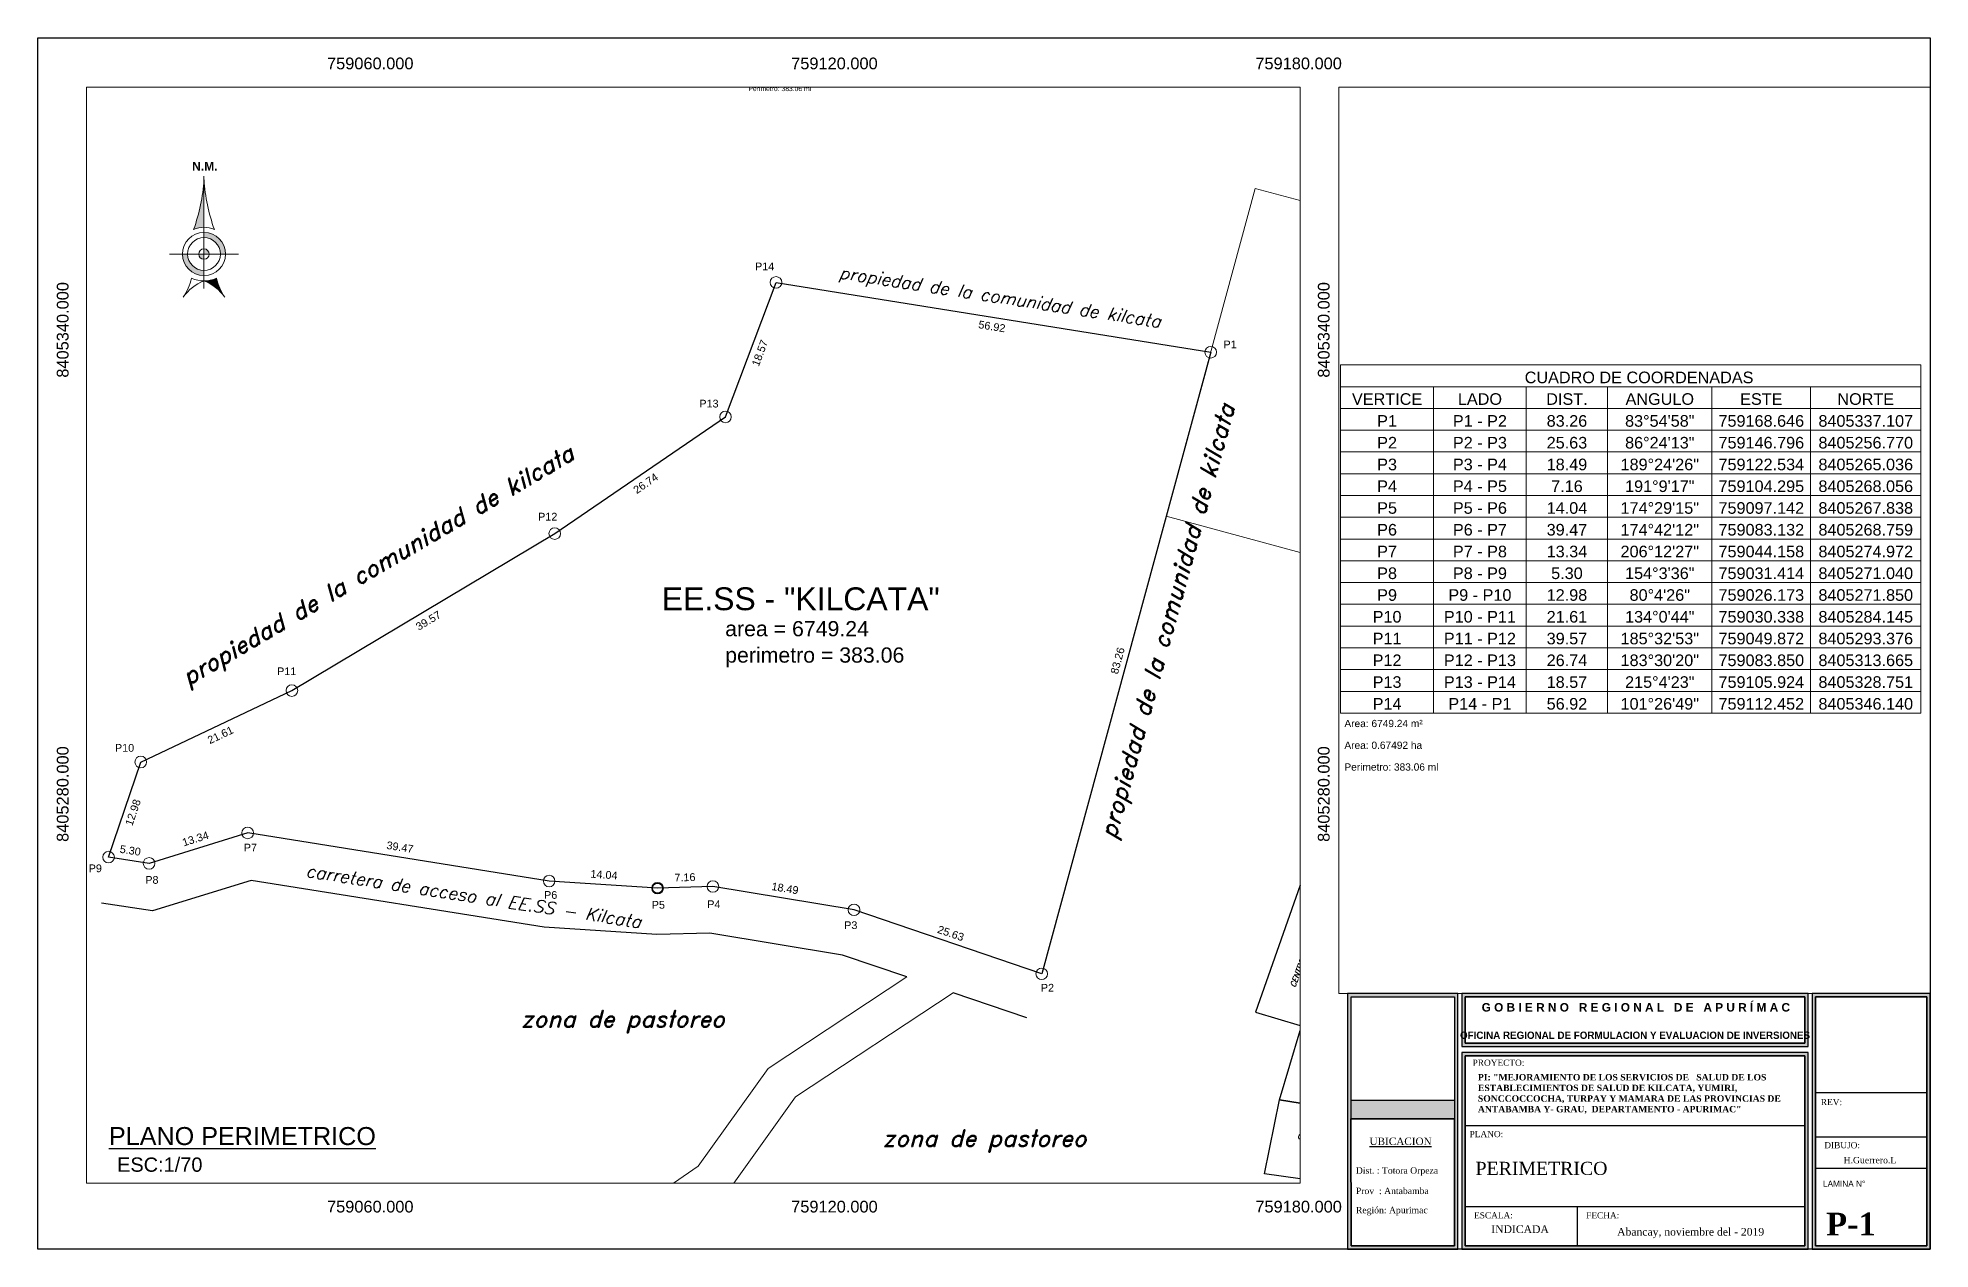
# Paper-space layout 'Layout1' of a CAD drawing. Header units: metres. Extents: x 0 to 408, y 0 to 261.
# The model-space entities are those that its viewports show. They can reach past a viewport. Long polylines and large blocks are cut down to what shows.
import ezdxf
from ezdxf.enums import TextEntityAlignment as Align

# ---------------------------------------------------------------- set-up
doc = ezdxf.new("R2010")
doc.units = ezdxf.units.M
doc.linetypes.add('$AUDIT_BAD_LTYPE1', pattern=[0])
doc.linetypes.add('$RECOVER_090125203647-5', pattern=[0])
for name, color, linetype in [('$AUDIT-BAD-LAYER', 7, 'Continuous'), ('GRILLA', 220, 'Continuous'), ('NOMBRE', 40, 'Continuous'), ('TEXTOS-CHICOS-03', 3, 'Continuous')]:
    doc.layers.add(name, color=color, linetype=linetype)
for name, color, linetype, lineweight in [('0_Pen_No__1', 7, 'Continuous', 13), ('2D Drafting - General_Pen_No__1', 7, 'Continuous', 13), ('CALLE', 7, '$RECOVER_090125203647-5', 15), ('COTAS', 40, 'Continuous', 5), ('CUADROS', 9, 'Continuous', 20), ('Pavimento', 8, 'Continuous', 13), ('PERFIL', 150, 'Continuous', 9), ('PLUMA 02', 51, 'Continuous', 20), ('Texto_Pen_No__21', 7, 'Continuous', 35)]:
    doc.layers.add(name, color=color, linetype=linetype, lineweight=lineweight)
doc.layers.add('2D Drafting - General_Pen_No__102', color=7, linetype='Continuous', lineweight=13, true_color=0xcccccc)
doc.layers.add('TEXTOS-GRANDES-06', color=6, linetype='Continuous', lineweight=25, plot=False)
doc.styles.add('ambiente', font='romand.shx', dxfattribs={"oblique": 15})
doc.styles.add('ARIAL', font='arial.ttf')
doc.styles.add('Arial Negrita', font='')
doc.styles.add('COTAS', font='arial.ttf')
doc.styles.add('CUADROS', font='arial.ttf')
doc.styles.add('Dutch801 XBd BT', font='dutcheb.ttf', dxfattribs={"height": 0.2})
doc.styles.add('GENERATED_STYLE_7', font='GOTHIC.TTF')
doc.styles.get("Standard").update_dxf_attribs({"font": 'simplex.shx'})
doc.styles.get('Arial Negrita').set_extended_font_data('Arial', bold=True)
doc.dimstyles.new('GenDist', dxfattribs={"dimtxt": 1, "dimasz": 0.75, "dimexe": 0.18, "dimexo": 0.0625, "dimgap": 0.375, "dimtad": 2, "dimzin": 1, "dimdsep": 46, "dimtxsty": 'COTAS', "dimcen": 0.09, "dimse1": 1, "dimse2": 1, "dimsd1": 1, "dimsd2": 1, "dimadec": 0, "dimazin": 0, "dimtfac": 1, "dimtofl": 0, "dimtmove": 0, "dimatfit": 3, "dimfxl": 1, "dimtolj": 1, "dimtzin": 0, "dimarcsym": 0})

# ---------------------------------------------------------------- blocks, each defined once
blk = doc.blocks.new('N.M.5')
at = {"linetype": '$AUDIT_BAD_LTYPE1'}
for points in [[(0, 31.5, -0.071703), (-3, 17.15, -0.099699), (0, 17.75)], [(6, -2.5, -0.090274), (3.6, 2.98, -0.099699), (0, 2.25, -0.14892)]]:
    blk.add_hatch(color=256, dxfattribs=at).paths.add_polyline_path(points)
h = blk.add_hatch(color=256, dxfattribs=at)
h.paths.add_polyline_path([(4.75, 10), (6.25, 10, 0.414214), (0, 16.25), (0, 14.75, -0.414214)])
h.paths.add_polyline_path([(-4.75, 10), (-6.25, 10, 0.414214), (0, 3.75), (0, 5.25, -0.414214)])
h.paths.add_polyline_path([(0, 8.5), (0, 10), (-1.5, 10, 0.414214)], flags=17)
h.paths.add_polyline_path([(0, 10), (1.5, 10, 0.414214), (0, 11.5)], flags=17)
for p, q in [((0, 32.5), (0, 0)), ((-10, 10), (10, 10))]:
    blk.add_line(p, q, dxfattribs=at)
for radius in [6.25, 4.75, 1.5]:
    blk.add_circle((0, 10), radius, dxfattribs=at)
for centre, radius, start, end in [((-51.29, 34.73), 51.39, 339.9927, 356.3977), ((51.29, 34.73), 51.39, 183.6023, 200.0073), ((0, 10), 7.75, 67.226, 112.774), ((-19.84, 6.83), 16.69, 326.0129, 346.6463), ((4.8, -9.97), 13.13, 111.427, 145.3079), ((0, 11.55), 9.3, 247.226, 292.774), ((-4.8, -9.97), 13.13, 34.6921, 68.573), ((19.84, 6.83), 16.69, 193.3537, 213.9871)]:
    blk.add_arc(centre, radius, start, end, dxfattribs=at)
at = {"linetype": '$AUDIT_BAD_LTYPE1', "style": 'Arial Negrita'}
blk.add_text('N.M.', height=2.5, dxfattribs=at).set_placement((0.24, 35.4), align=Align.MIDDLE)
blk = doc.blocks.new('*D59')
at = {"layer": 'Defpoints', "color": 0, "transparency": 16777216}
for p in [(759168.65, 8405337.11), (759146.54, 8405256.84), (759146.8, 8405256.77)]:
    blk.add_point(p, dxfattribs=at)
at = {"layer": 'COTAS', "color": 0, "transparency": 16777216, "insert": (759156.61, 8405297.24), "char_height": 1, "attachment_point": 5, "rotation": 74.7848, "style": 'COTAS'}
blk.add_mtext('\\A1;83.26', dxfattribs=at)
blk = doc.blocks.new('*D60')
at = {"layer": 'Defpoints', "color": 0, "transparency": 16777216}
for p in [(759122.53, 8405265.04), (759122.62, 8405265.29), (759146.8, 8405256.77)]:
    blk.add_point(p, dxfattribs=at)
at = {"layer": 'COTAS', "color": 0, "transparency": 16777216, "insert": (759135.04, 8405262), "char_height": 1, "attachment_point": 5, "rotation": 341.1885, "style": 'COTAS'}
blk.add_mtext('\\A1;25.63', dxfattribs=at)
blk = doc.blocks.new('*D61')
at = {"layer": 'Defpoints', "color": 0, "transparency": 16777216}
for p in [(759104.3, 8405268.06), (759104.36, 8405268.45), (759122.53, 8405265.04)]:
    blk.add_point(p, dxfattribs=at)
at = {"layer": 'COTAS', "color": 0, "transparency": 16777216, "insert": (759113.62, 8405267.81), "char_height": 1, "attachment_point": 5, "rotation": 350.5957, "style": 'COTAS'}
blk.add_mtext('\\A1;18.49', dxfattribs=at)
blk = doc.blocks.new('*D62')
at = {"layer": 'Defpoints', "color": 0, "transparency": 16777216}
for p in [(759097.13, 8405268.24), (759097.14, 8405267.84), (759104.3, 8405268.06)]:
    blk.add_point(p, dxfattribs=at)
at = {"layer": 'COTAS', "color": 0, "transparency": 16777216, "insert": (759100.68, 8405269.23), "char_height": 1, "attachment_point": 5, "rotation": 1.7505, "style": 'COTAS'}
blk.add_mtext('\\A1;7.16', dxfattribs=at)
blk = doc.blocks.new('*D63')
at = {"layer": 'Defpoints', "color": 0, "transparency": 16777216}
for p in [(759083.13, 8405268.76), (759083.16, 8405269.16), (759097.14, 8405267.84)]:
    blk.add_point(p, dxfattribs=at)
at = {"layer": 'COTAS', "color": 0, "transparency": 16777216, "insert": (759090.22, 8405269.58), "char_height": 1, "attachment_point": 5, "rotation": 356.2381, "style": 'COTAS'}
blk.add_mtext('\\A1;14.04', dxfattribs=at)
blk = doc.blocks.new('*D64')
at = {"layer": 'Defpoints', "color": 0, "transparency": 16777216}
for p in [(759044.16, 8405274.97), (759044.22, 8405275.37), (759083.13, 8405268.76)]:
    blk.add_point(p, dxfattribs=at)
at = {"layer": 'COTAS', "color": 0, "transparency": 16777216, "insert": (759063.85, 8405273.14), "char_height": 1, "attachment_point": 5, "rotation": 350.9415, "style": 'COTAS'}
blk.add_mtext('\\A1;39.47', dxfattribs=at)
blk = doc.blocks.new('*D65')
at = {"layer": 'Defpoints', "color": 0, "transparency": 16777216}
for p in [(759044.16, 8405274.97), (759031.3, 8405271.41), (759031.41, 8405271.04)]:
    blk.add_point(p, dxfattribs=at)
at = {"layer": 'COTAS', "color": 0, "transparency": 16777216, "insert": (759037.41, 8405274.22), "char_height": 1, "attachment_point": 5, "rotation": 17.1491, "style": 'COTAS'}
blk.add_mtext('\\A1;13.34', dxfattribs=at)
blk = doc.blocks.new('*D66')
at = {"layer": 'Defpoints', "color": 0, "transparency": 16777216}
for p in [(759026.17, 8405271.85), (759026.23, 8405272.24), (759031.41, 8405271.04)]:
    blk.add_point(p, dxfattribs=at)
at = {"layer": 'COTAS', "color": 0, "transparency": 16777216, "insert": (759028.99, 8405272.71), "char_height": 1, "attachment_point": 5, "rotation": 351.2091, "style": 'COTAS'}
blk.add_mtext('\\A1;5.30', dxfattribs=at)
blk = doc.blocks.new('*D67')
at = {"layer": 'Defpoints', "color": 0, "transparency": 16777216}
for p in [(759030.34, 8405284.14), (759030.58, 8405284.06), (759026.17, 8405271.85)]:
    blk.add_point(p, dxfattribs=at)
at = {"layer": 'COTAS', "color": 0, "transparency": 16777216, "insert": (759029.34, 8405277.63), "char_height": 1, "attachment_point": 5, "rotation": 71.2829, "style": 'COTAS'}
blk.add_mtext('\\A1;12.98', dxfattribs=at)
blk = doc.blocks.new('*D68')
at = {"layer": 'Defpoints', "color": 0, "transparency": 16777216}
for p in [(759049.87, 8405293.38), (759050.03, 8405293.04), (759030.34, 8405284.14)]:
    blk.add_point(p, dxfattribs=at)
at = {"layer": 'COTAS', "color": 0, "transparency": 16777216, "insert": (759040.64, 8405287.63), "char_height": 1, "attachment_point": 5, "rotation": 25.2952, "style": 'COTAS'}
blk.add_mtext('\\A1;21.61', dxfattribs=at)
blk = doc.blocks.new('*D69')
at = {"layer": 'Defpoints', "color": 0, "transparency": 16777216}
for p in [(759083.85, 8405313.67), (759084.05, 8405313.32), (759049.87, 8405293.38)]:
    blk.add_point(p, dxfattribs=at)
at = {"layer": 'COTAS', "color": 0, "transparency": 16777216, "insert": (759067.52, 8405302.42), "char_height": 1, "attachment_point": 5, "rotation": 30.8432, "style": 'COTAS'}
blk.add_mtext('\\A1;39.57', dxfattribs=at)
blk = doc.blocks.new('*D70')
at = {"layer": 'Defpoints', "color": 0, "transparency": 16777216}
for p in [(759105.92, 8405328.75), (759106.15, 8405328.42), (759083.85, 8405313.67)]:
    blk.add_point(p, dxfattribs=at)
at = {"layer": 'COTAS', "color": 0, "transparency": 16777216, "insert": (759095.61, 8405320.15), "char_height": 1, "attachment_point": 5, "rotation": 34.3487, "style": 'COTAS'}
blk.add_mtext('\\A1;26.74', dxfattribs=at)
blk = doc.blocks.new('*D71')
at = {"layer": 'Defpoints', "color": 0, "transparency": 16777216}
for p in [(759112.45, 8405346.14), (759112.81, 8405346.01), (759105.92, 8405328.75)]:
    blk.add_point(p, dxfattribs=at)
at = {"layer": 'COTAS', "color": 0, "transparency": 16777216, "insert": (759110.37, 8405337), "char_height": 1, "attachment_point": 5, "rotation": 69.4218, "style": 'COTAS'}
blk.add_mtext('\\A1;18.57', dxfattribs=at)
blk = doc.blocks.new('*D72')
at = {"layer": 'Defpoints', "color": 0, "transparency": 16777216}
for p in [(759112.45, 8405346.14), (759168.6, 8405336.8), (759168.65, 8405337.11)]:
    blk.add_point(p, dxfattribs=at)
at = {"layer": 'COTAS', "color": 0, "transparency": 16777216, "insert": (759140.36, 8405340.44), "char_height": 1, "attachment_point": 5, "rotation": 350.8688, "style": 'COTAS'}
blk.add_mtext('\\A1;56.92', dxfattribs=at)
blk = doc.blocks.new('CC-Cuerpo')
at = {"layer": 'CUADROS'}
for p, q in [((0, 0), (0, 3.75)), ((0, 3.75), (100, 3.75)), ((16, 0), (16, 3.75)), ((32, 0), (32, 3.75)), ((46, 0), (46, 3.75)), ((64, 0), (64, 3.75)), ((81, 0), (81, 3.75)), ((100, 0), (100, 3.75)), ((0, 0), (100, 0))]:
    blk.add_line(p, q, dxfattribs=at)
at = {"layer": 'CUADROS', "style": 'CUADROS'}
for tag, p in [('V', (8, 0)), ('L', (24, 0)), ('D', (39, 0)), ('ANG', (55, 0)), ('X', (72.5, 0)), ('Y', (90.5, 0))]:
    blk.add_attdef(tag, text='', height=2, dxfattribs=at).set_placement(p, align=Align.BOTTOM_CENTER)

msp = doc.modelspace()

# ---------------------------------------------------------------- linework, layer by layer
at = {"elevation": 4219.33, "flags": 128}
msp.add_lwpolyline([(759168.646, 8405337.107), (759146.796, 8405256.77), (759122.534, 8405265.036), (759104.295, 8405268.056), (759097.142, 8405267.838), (759083.132, 8405268.759), (759044.158, 8405274.972), (759031.414, 8405271.04), (759026.173, 8405271.85), (759030.338, 8405284.145), (759049.872, 8405293.376), (759083.85, 8405313.665), (759105.924, 8405328.751), (759112.452, 8405346.14)], close=True, dxfattribs=at)
at = {"flags": 128}
for points in [[(759174.429, 8405251.794), (759181.648, 8405249.65), (759189.258, 8405272.253), (759182.234, 8405274.007)], [(759198.568, 8405264.047), (759228.82, 8405255.82), (759229.449, 8405249.43), (759228.177, 8405229.184), (759196.727, 8405234.877), (759197.255, 8405237.354), (759177.547, 8405240.472), (759180.384, 8405250.026), (759181.648, 8405249.65), (759181.648, 8405249.65), (759187.294, 8405266.418), (759188.627, 8405265.938), (759198.306, 8405263.247)], [(759177.547, 8405240.472), (759197.255, 8405237.354), (759195.304, 8405228.196), (759175.596, 8405230.924)]]:
    msp.add_lwpolyline(points, close=True, dxfattribs=at)
msp.add_circle((759097.142, 8405267.838, 4226), 0.655)
at = {"layer": 'COTAS'}
for centre in [(759112.452, 8405346.14), (759168.646, 8405337.107), (759105.924, 8405328.751), (759083.85, 8405313.665), (759049.872, 8405293.376), (759030.338, 8405284.145), (759044.158, 8405274.972), (759026.173, 8405271.85), (759031.414, 8405271.04), (759083.132, 8405268.759), (759097.142, 8405267.838), (759104.295, 8405268.056), (759122.534, 8405265.036), (759146.796, 8405256.77)]:
    msp.add_circle(centre, 0.75, dxfattribs=at)
at = {"layer": 'CUADROS'}
for p, q in [((759108.565, 8405402.068), (759108.565, 8405405.818)), ((759108.565, 8405405.818), (759158.565, 8405405.818)), ((759158.565, 8405402.068), (759158.565, 8405405.818)), ((759108.565, 8405403.943), (759158.565, 8405403.943)), ((759116.565, 8405402.068), (759116.565, 8405403.943)), ((759124.565, 8405402.068), (759124.565, 8405403.943)), ((759131.565, 8405402.068), (759131.565, 8405403.943)), ((759140.565, 8405402.068), (759140.565, 8405403.943)), ((759149.065, 8405402.068), (759149.065, 8405403.943)), ((759108.565, 8405402.068), (759158.565, 8405402.068))]:
    msp.add_line(p, q, dxfattribs=at)
at = {"layer": 'GRILLA', "flags": 128}
for points in [[(759129.366, 8405256.37), (759121.066, 8405259.197), (759103.893, 8405262.041), (759097.037, 8405261.832), (759082.462, 8405262.79), (759044.593, 8405268.827), (759031.862, 8405264.899), (759025.256, 8405265.921)], [(759144.861, 8405251.091), (759135.35, 8405254.331)]]:
    msp.add_lwpolyline(points, dxfattribs=at)
at = {"layer": 'PERFIL'}
for p, q in [((759129.366, 8405256.37), (759111.451, 8405244.532)), ((759135.35, 8405254.331), (759114.978, 8405240.87)), ((759111.451, 8405244.532), (759102.41, 8405231.902)), ((759114.978, 8405240.87), (759105.962, 8405228.274)), ((759102.41, 8405231.902), (759087.671, 8405221.809))]:
    msp.add_line(p, q, dxfattribs=at)
at = {"layer": 'PERFIL', "flags": 128}
msp.add_lwpolyline([(759162.887, 8405315.931), (759174.405, 8405358.283), (759254.057, 8405336.62), (759242.538, 8405294.268)], close=True, dxfattribs=at)

# ---------------------------------------------------------------- block references
at = {"layer": 'CUADROS', "xscale": 0.5, "yscale": 0.5, "zscale": 0.5}
for p, values in [((759108.565, 8405400.193), {'V': 'P1', 'L': 'P1 - P2', 'D': '83.26', 'ANG': '83°54\'58"', 'X': '759168.646', 'Y': '8405337.107'}), ((759108.565, 8405398.318), {'V': 'P2', 'L': 'P2 - P3', 'D': '25.63', 'ANG': '86°24\'13"', 'X': '759146.796', 'Y': '8405256.770'}), ((759108.565, 8405396.443), {'V': 'P3', 'L': 'P3 - P4', 'D': '18.49', 'ANG': '189°24\'26"', 'X': '759122.534', 'Y': '8405265.036'}), ((759108.565, 8405394.568), {'V': 'P4', 'L': 'P4 - P5', 'D': '7.16', 'ANG': '191°9\'17"', 'X': '759104.295', 'Y': '8405268.056'}), ((759108.565, 8405392.693), {'V': 'P5', 'L': 'P5 - P6', 'D': '14.04', 'ANG': '174°29\'15"', 'X': '759097.142', 'Y': '8405267.838'}), ((759108.565, 8405390.818), {'V': 'P6', 'L': 'P6 - P7', 'D': '39.47', 'ANG': '174°42\'12"', 'X': '759083.132', 'Y': '8405268.759'}), ((759108.565, 8405388.943), {'V': 'P7', 'L': 'P7 - P8', 'D': '13.34', 'ANG': '206°12\'27"', 'X': '759044.158', 'Y': '8405274.972'}), ((759108.565, 8405387.068), {'V': 'P8', 'L': 'P8 - P9', 'D': '5.30', 'ANG': '154°3\'36"', 'X': '759031.414', 'Y': '8405271.040'}), ((759108.565, 8405385.193), {'V': 'P9', 'L': 'P9 - P10', 'D': '12.98', 'ANG': '80°4\'26"', 'X': '759026.173', 'Y': '8405271.850'}), ((759108.565, 8405383.318), {'V': 'P10', 'L': 'P10 - P11', 'D': '21.61', 'ANG': '134°0\'44"', 'X': '759030.338', 'Y': '8405284.145'}), ((759108.565, 8405381.443), {'V': 'P11', 'L': 'P11 - P12', 'D': '39.57', 'ANG': '185°32\'53"', 'X': '759049.872', 'Y': '8405293.376'}), ((759108.565, 8405379.568), {'V': 'P12', 'L': 'P12 - P13', 'D': '26.74', 'ANG': '183°30\'20"', 'X': '759083.850', 'Y': '8405313.665'}), ((759108.565, 8405377.693), {'V': 'P13', 'L': 'P13 - P14', 'D': '18.57', 'ANG': '215°4\'23"', 'X': '759105.924', 'Y': '8405328.751'}), ((759108.565, 8405375.818), {'V': 'P14', 'L': 'P14 - P1', 'D': '56.92', 'ANG': '101°26\'49"', 'X': '759112.452', 'Y': '8405346.140'})]:
    msp.add_blockref('CC-Cuerpo', p, dxfattribs=at).add_auto_attribs(values)

# ---------------------------------------------------------------- texts
at = {"layer": 'CUADROS', "style": 'CUADROS'}
msp.add_text('CUADRO DE COORDENADAS', height=1, dxfattribs=at).set_placement((759134.281, 8405403.943), align=Align.BOTTOM_CENTER)
for s, p in [('VERTICE', (759112.565, 8405402.38)), ('LADO', (759120.565, 8405402.38)), ('DIST.', (759128.065, 8405402.38)), ('ANGULO', (759136.065, 8405402.38)), ('ESTE', (759144.815, 8405402.38)), ('NORTE', (759153.815, 8405402.38))]:
    msp.add_text(s, height=1, dxfattribs=at).set_placement(p, align=Align.CENTER)
for s, p in [('Area: 6749.24 m²', (759108.889, 8405374.611)), ('Area: 0.67492 ha', (759108.889, 8405372.736)), ('Perimetro: 383.06 ml', (759108.889, 8405370.861))]:
    msp.add_text(s, height=0.625, dxfattribs=at).set_placement(p)
for s, p in [('P14', (759110.98, 8405348.199)), ('P1', (759171.148, 8405338.119)), ('P13', (759103.783, 8405330.469)), ('P12', (759082.945, 8405315.855)), ('P11', (759049.204, 8405295.87)), ('P10', (759028.244, 8405285.974)), ('P7', (759044.511, 8405273.084)), ('P9', (759024.461, 8405270.401)), ('P8', (759031.778, 8405268.906)), ('P6', (759083.324, 8405266.961)), ('P4', (759104.42, 8405265.761)), ('P5', (759097.242, 8405265.684)), ('P3', (759122.118, 8405263.052)), ('P2', (759147.537, 8405254.969))]:
    msp.add_text(s, height=1, dxfattribs=at).set_placement(p, align=Align.MIDDLE_CENTER)
at = {"layer": 'NOMBRE', "style": 'ambiente', "oblique": 15, "text_generation_flag": 6}
for s, height, rotation, p in [('propiedad de la comunidad de kilcata', 1.62, 171.25789, (759141.41, 8405344.265)), ('propiedad de la comunidad de kilcata', 2.16, 254.58807, (759163.025, 8405302.368)), ('propiedad de la comunidad de kilcata', 2.16, 210.42892, (759060.995, 8405309.622)), ('carretera de acceso al EE.SS - Kilcata', 1.62, 171.25789, (759073.342, 8405266.796)), ('CENTRO EDUCATIVO "KILCATA"', 0.72, 249.46377, (759181.755, 8405261.846)), ('zona de pastoreo', 2.16, 180, (759092.634, 8405250.939)), ('zona de pastoreo', 2.16, 180, (759139.39, 8405235.518)), ('CENTRO EDUCATIVO "KILCATA"', 0.72, 171.8847, (759187.016, 8405234.833))]:
    msp.add_text(s, height=height, rotation=rotation, dxfattribs=at).set_placement(p, align=Align.MIDDLE_CENTER)
at = {"layer": 'TEXTOS-CHICOS-03', "style": 'ARIAL'}
for s, height, p in [('EE.SS - "KILCATA"', 2.9528, (759097.681, 8405303.766)), ('area = 6749.24', 1.96853, (759105.885, 8405300.396)), ('perimetro = 383.06', 1.96853, (759105.885, 8405296.988)), ('ESC:1/70', 1.8455, (759027.277, 8405231.183))]:
    msp.add_text(s, height=height, dxfattribs=at).set_placement(p)
at = {"layer": 'TEXTOS-GRANDES-06', "style": 'ARIAL'}
msp.add_text('%%UPLANO PERIMETRICO', height=2.32761, dxfattribs=at).set_placement((759026.224, 8405234.634))

# ---------------------------------------------------------------- dimensions: what is measured, and where the dimension line sits
at = {"layer": 'COTAS'}
for p1, p2, distance, picture, middle in [((759105.924, 8405328.751), (759112.452, 8405346.14), -0.381, '*D71', (759110.374, 8405337)), ((759112.452, 8405346.14), (759168.646, 8405337.107), -0.31, '*D72', (759140.359, 8405340.443)), ((759168.646, 8405337.107), (759146.796, 8405256.77), -0.267, '*D59', (759156.608, 8405297.242)), ((759083.85, 8405313.665), (759105.924, 8405328.751), -0.4, '*D70', (759095.612, 8405320.147)), ((759049.872, 8405293.376), (759083.85, 8405313.665), -0.4, '*D69', (759067.52, 8405302.417)), ((759030.338, 8405284.145), (759049.872, 8405293.376), -0.368, '*D68', (759040.641, 8405287.627)), ((759026.173, 8405271.85), (759030.338, 8405284.145), -0.257, '*D67', (759029.338, 8405277.631)), ((759044.158, 8405274.972), (759031.414, 8405271.04), -0.39, '*D65', (759037.41, 8405274.225)), ((759083.132, 8405268.759), (759044.158, 8405274.972), -0.4, '*D64', (759063.848, 8405273.135)), ((759031.414, 8405271.04), (759026.173, 8405271.85), -0.39, '*D66', (759028.988, 8405272.706)), ((759097.142, 8405267.838), (759083.132, 8405268.759), -0.4, '*D63', (759090.222, 8405269.581)), ((759104.295, 8405268.056), (759097.142, 8405267.838), -0.398, '*D62', (759100.68, 8405269.23)), ((759122.534, 8405265.036), (759104.295, 8405268.056), -0.399, '*D61', (759113.624, 8405267.813)), ((759146.796, 8405256.77), (759122.534, 8405265.036), -0.274, '*D60', (759135.039, 8405262.001))]:
    dim = msp.add_aligned_dim(p1=p1, p2=p2, distance=distance, dimstyle='GenDist', dxfattribs=at)
    dim.commit()
    dim.dimension.update_dxf_attribs({"geometry": picture, "text_midpoint": middle})

psp = doc.layouts.get("Layout1")

# ---------------------------------------------------------------- hatches: boundary and pattern name
at = {"layer": '2D Drafting - General_Pen_No__102', "linetype": 'Continuous', "lineweight": 30}
h = psp.add_hatch(color=256, dxfattribs=at)
h.paths.add_polyline_path([(282.5, 0.25), (306.27, 0.25), (306.27, 55.35), (282.5, 55.35)])
h.paths.add_polyline_path([(305.55, 0.97), (283.23, 0.97), (283.19, 28.32), (305.52, 28.32)], flags=16)
h.paths.add_polyline_path([(283.23, 32.3), (283.23, 54.63), (305.55, 54.63), (305.55, 32.3)], flags=16)
h = psp.add_hatch(color=256, dxfattribs=at)
h.paths.add_polyline_path([(307.12, 55.35), (307.12, 43.91), (381.72, 43.91), (381.72, 55.35)])
h.paths.add_polyline_path([(307.84, 44.63), (307.84, 54.63), (381, 54.63), (381, 44.63)], flags=16)
h = psp.add_hatch(color=256, dxfattribs=at)
h.paths.add_polyline_path([(382.57, 55.35), (382.57, 0.25), (408, 0.25), (408, 55.35)])
h.paths.add_polyline_path([(383.29, 0.97), (383.29, 54.63), (407.28, 54.63), (407.28, 0.97)], flags=16)
h = psp.add_hatch(color=256, dxfattribs=at)
h.paths.add_polyline_path([(307.12, 0.25), (381.72, 0.25), (381.72, 42.64), (307.12, 42.64)])
h.paths.add_polyline_path([(307.84, 0.97), (307.84, 41.92), (381, 41.92), (381, 0.97)], flags=16)

# ---------------------------------------------------------------- linework, layer by layer
at = {"layer": '0_Pen_No__1', "linetype": 'Continuous', "lineweight": 30}
for p, q in [((383.29, 33.98), (407.28, 33.98)), ((381, 26.83), (307.84, 26.83)), ((383.29, 24.46), (407.28, 24.46)), ((383.29, 17.72), (407.28, 17.72)), ((307.84, 9.45), (381, 9.45)), ((331.99, 9.45), (331.99, 0.97))]:
    psp.add_line(p, q, dxfattribs=at)
at = {"layer": '0_Pen_No__1', "linetype": 'Continuous', "lineweight": 30, "flags": 128}
for points in [[(282.5, 0.25), (306.27, 0.25), (306.27, 55.35), (282.5, 55.35)], [(283.23, 54.63), (305.55, 54.63), (305.55, 28.32), (283.23, 28.32)], [(307.12, 43.91), (381.72, 43.91), (381.72, 55.35), (307.12, 55.35)], [(307.84, 44.63), (381, 44.63), (381, 54.63), (307.84, 54.63)], [(382.57, 0.25), (408, 0.25), (408, 55.35), (382.57, 55.35)], [(383.29, 0.97), (407.28, 0.97), (407.28, 54.63), (383.29, 54.63)], [(307.12, 42.64), (307.12, 0.25), (381.72, 0.25), (381.72, 42.64)], [(307.84, 41.92), (307.84, 0.97), (381, 0.97), (381, 41.92)], [(283.23, 0.97), (305.55, 0.97), (305.52, 28.32), (283.19, 28.32)]]:
    psp.add_lwpolyline(points, close=True, dxfattribs=at)
at = {"layer": '2D Drafting - General_Pen_No__1', "linetype": 'Continuous', "lineweight": 30, "flags": 128}
for points in [[(282.5, 0.25), (306.27, 0.25), (306.27, 55.35), (282.5, 55.35)], [(283.23, 32.3), (283.23, 54.63), (305.55, 54.63), (305.55, 32.3)], [(307.12, 55.35), (307.12, 43.91), (381.72, 43.91), (381.72, 55.35)], [(307.84, 44.63), (307.84, 54.63), (381, 54.63), (381, 44.63)], [(382.57, 55.35), (382.57, 0.25), (408, 0.25), (408, 55.35)], [(383.29, 0.97), (383.29, 54.63), (407.28, 54.63), (407.28, 0.97)], [(307.12, 0.25), (381.72, 0.25), (381.72, 42.64), (307.12, 42.64)], [(307.84, 0.97), (307.84, 41.92), (381, 41.92), (381, 0.97)], [(305.55, 0.97), (283.23, 0.97), (283.19, 28.32), (305.52, 28.32)]]:
    psp.add_lwpolyline(points, close=True, dxfattribs=at)
at = {"layer": 'GRILLA'}
psp.add_lwpolyline([(0.32, 261.19), (408, 261.19), (408, 0.25), (0.32, 0.25)], close=True, dxfattribs=at)

# ---------------------------------------------------------------- block references
at = {"layer": 'CALLE', "linetype": '$AUDIT_BAD_LTYPE1', "xscale": 0.7444852933986112, "yscale": 0.7444852933986112, "zscale": 0.7444852933986112}
psp.add_blockref('N.M.5', (36.12, 207.17), dxfattribs=at)

# ---------------------------------------------------------------- texts
at = {"layer": '$AUDIT-BAD-LAYER', "color": 0, "lineweight": 30, "style": 'Dutch801 XBd BT'}
psp.add_text('PERIMETRICO', height=2.8206, dxfattribs=at).set_placement((310.07, 16.24))
at = {"layer": '$AUDIT-BAD-LAYER', "lineweight": 30, "style": 'Dutch801 XBd BT'}
for s, insert, char_height, attachment_point in [('{PROYECTO:}', (309.43, 41.07), 1.3283, 1), ('REV:', (384.45, 32.6), 1.328, 1), ('PLANO:', (308.78, 25.7), 1.328, 1), ('{\\LUBICACION}', (287.23, 22.66), 1.594, 7), ('DIBUJO:', (385.19, 23.31), 1.328, 1), ('Dist. : Totora Orpeza', (284.28, 16.06), 1.3808, 7), ('H.Guerrero.L', (389.35, 18.71), 1.3808, 7), ('Prov  : Antabamba', (284.28, 12.08), 1.3808, 7), ('{\\fCentury Gothic|b0|i0|c0|p34;LAMINA\\fCentury Gothic|b0|i0|c128|p34; \\fCentury Gothic|b0|i0|c0|p34;N°}', (384.92, 15.01), 1.32831, 1), ('Región: Apurimac', (284.29, 7.52), 1.3808, 7), ('{ESCALA:}', (309.74, 8.21), 1.328, 1), ('{FECHA:}', (333.89, 8.21), 1.328, 1), ('{INDICADA}', (313.46, 3.7), 1.66, 7), ('Abancay, noviembre del - 2019', (340.56, 4.82), 1.6604, 1)]:
    psp.add_mtext(s, dxfattribs=dict(at, insert=insert, char_height=char_height, attachment_point=attachment_point))
at = {"layer": '$AUDIT-BAD-LAYER', "lineweight": 30, "insert": (310.57, 37.97), "char_height": 1.37397, "width": 71.1483, "attachment_point": 1}
psp.add_mtext('{\\fTimes New Roman|b1|i0|c0|p18;PI: "MEJORAMIENTO DE LOS SERVICIOS DE   SALUD DE LOS ESTABLECIMIENTOS DE SALUD DE KILCATA, YUMIRI, SONCCOCCOCHA, TURPAY Y MAMARA DE LAS PROVINCIAS DE ANTABAMBA Y- GRAU,  DEPARTAMENTO - APURIMAC"}', dxfattribs=at)
at = {"layer": '0_Pen_No__1', "linetype": 'Continuous', "lineweight": 30, "insert": (307.84, 45.52), "char_height": 1.57868, "width": 73.1608, "attachment_point": 7, "style": 'ARIAL'}
psp.add_mtext('\\pxqc,tc18.4125,r36.825;{\\fBodoni MT|b1|i0|c0|p18;OFICINA REGIONAL DE FORMULACION Y EVALUACION DE INVERSIONES\\fBernadette|b0|i0|c0|p2; \\C8;\\c8355711; }', dxfattribs=at)
at = {"layer": 'GRILLA', "color": 18, "true_color": 0x000000, "char_height": 2.5254, "style": 'CUADROS'}
for s, insert, attachment_point in [('\\A1;{\\fArial|b0|i0;759060.000}', (71.94, 254.38), 8), ('\\A1;{\\fArial|b0|i0;759120.000}', (171.94, 254.38), 8), ('\\A1;{\\fArial|b0|i0;759180.000}', (271.94, 254.38), 8), ('\\A1;{\\fArial|b0|i0;759060.000}', (71.94, 10.67), 2), ('\\A1;{\\fArial|b0|i0;759120.000}', (171.94, 10.67), 2), ('\\A1;{\\fArial|b0|i0;759180.000}', (271.94, 10.67), 2)]:
    psp.add_mtext(s, dxfattribs=dict(at, insert=insert, attachment_point=attachment_point))
at = {"layer": 'GRILLA', "color": 18, "true_color": 0x000000, "char_height": 2.5254, "rotation": 90, "style": 'CUADROS'}
for s, insert, attachment_point in [('\\A1;{\\fArial|b0|i0;8405340.000}', (6.97, 198.28), 8), ('\\A1;{\\fArial|b0|i0;8405340.000}', (276.09, 198.28), 2), ('\\A1;{\\fArial|b0|i0;8405280.000}', (6.97, 98.28), 8), ('\\A1;{\\fArial|b0|i0;8405280.000}', (276.09, 98.28), 2)]:
    psp.add_mtext(s, dxfattribs=dict(at, insert=insert, attachment_point=attachment_point))
at = {"layer": 'PLUMA 02', "color": 0, "linetype": 'Continuous', "lineweight": 30, "ltscale": 0.005, "insert": (385.58, 8.11), "char_height": 4.9179, "attachment_point": 1}
psp.add_mtext('{\\fTimes New Roman|b1|i0|c0|p18;P-1}', dxfattribs=at)
at = {"layer": 'Texto_Pen_No__21', "linetype": 'Continuous', "lineweight": 30, "insert": (311.38, 51.41), "char_height": 1.8212, "attachment_point": 7, "style": 'GENERATED_STYLE_7'}
psp.add_mtext('{\\fArial|b1|i0|c0|p34;G O B I E R N O   R E G I O N A L   D E   A P U R Í M A C}', dxfattribs=at)

# ---------------------------------------------------------------- viewports
at = {"layer": 'Defpoints', "view_target_point": (370776.427, 310629.57)}
psp.add_viewport(center=(344.31, 152.96), size=(127.37, 195.214), view_center_point=(388357.461, 8094761.141), view_height=78.0855, status=3, dxfattribs=at)
at = {"layer": 'Pavimento', "view_target_point": (370776.427, 310629.57)}
psp.add_viewport(center=(141.53, 132.52), size=(261.5, 236.0889), view_center_point=(388325.331, 8094670.973), view_height=141.65334, dxfattribs=at)

doc.saveas('drawing.dxf')
